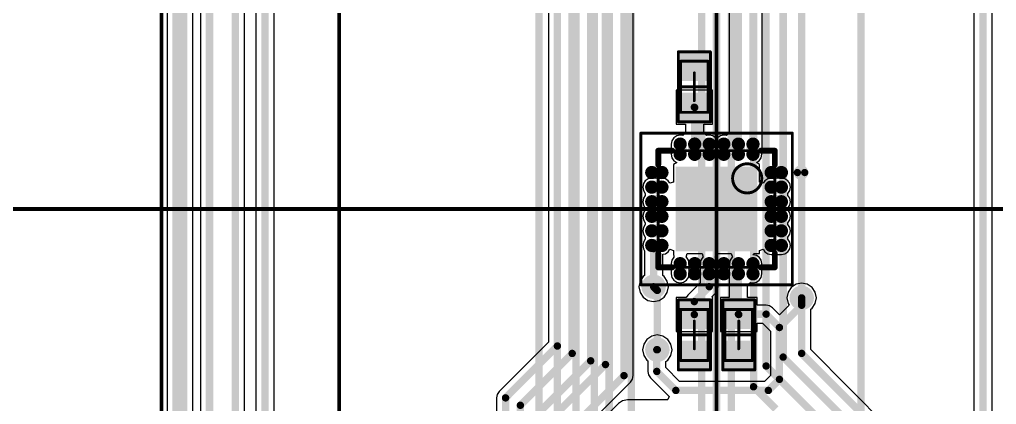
# Model space of a CAD drawing. Extents: x 6.31 to 9.67, y 3.49 to 7.65.
# Drawn here: x 7.048 to 8.368, y 5.308 to 5.828 of the extents above; entities that cross this region are included whole.
import ezdxf

# ---------------------------------------------------------------- set-up
doc = ezdxf.new("R2010")
doc.units = 0
for name, color, linetype in [('BOTTOMLAYER', 5, 'CONTINUOUS'), ('BOTTOMOVERLAY', 54, 'CONTINUOUS'), ('BOTTOMPASTE', 16, 'CONTINUOUS'), ('BOTTOMSOLDER', 6, 'CONTINUOUS'), ('MECHANICAL10', 56, 'CONTINUOUS'), ('MECHANICAL13', 56, 'CONTINUOUS'), ('MECHANICAL15', 56, 'CONTINUOUS'), ('MECHANICAL2', 216, 'CONTINUOUS'), ('MULTILAYER', 9, 'CONTINUOUS'), ('TOPLAYER', 1, 'CONTINUOUS'), ('TOPSOLDER', 216, 'CONTINUOUS')]:
    doc.layers.add(name, color=color, linetype=linetype)

msp = doc.modelspace()

# ---------------------------------------------------------------- linework, layer by layer
at = {"layer": 'BOTTOMLAYER'}
for p, q in [((7.2925, 6.3668), (7.2925, 5.0824)), ((7.3675, 6.2968), (7.3675, 4.9909)), ((8.3375, 6.2768), (8.3375, 5.0117)), ((8.362, 4.8222), (8.362, 6.2768)), ((7.352, 5.0524), (7.352, 6.2468)), ((7.2821, 5.0769), (7.2821, 6.1821)), ((7.2474, 6.1749), (7.2474, 5.0393)), ((7.392, 4.9721), (7.392, 6.1224)), ((7.877, 5.3471), (7.877, 6.0671)), ((8.0512, 5.6528), (8.0512, 6.0629)), ((8.007, 6.0375), (8.007, 5.6743)), ((7.7625, 6.012), (7.7625, 5.3922)), ((7.2401, 5.1971), (7.2397, 5.9467)), ((7.9844, 5.7323), (7.935, 5.7323)), ((7.935, 5.7323), (7.935, 5.6868)), ((7.9844, 5.6868), (7.9844, 5.7323)), ((7.935, 5.6868), (7.948, 5.6868)), ((7.948, 5.6868), (7.948, 5.6743)), ((7.9724, 5.6743), (7.9724, 5.6868)), ((7.9724, 5.6868), (7.9844, 5.6868)), ((7.9293, 5.6643), (7.9284, 5.6597)), ((7.9319, 5.6683), (7.9293, 5.6643)), ((7.9359, 5.6709), (7.9319, 5.6683)), ((7.9405, 5.6718), (7.9359, 5.6709)), ((7.9441, 5.6711), (7.9405, 5.6718)), ((7.948, 5.6743), (7.9441, 5.6711)), ((7.9763, 5.6711), (7.9724, 5.6743)), ((7.9799, 5.6718), (7.9763, 5.6711)), ((7.9845, 5.6709), (7.9799, 5.6718)), ((7.9885, 5.6683), (7.9845, 5.6709)), ((7.991, 5.6683), (7.9885, 5.6683)), ((7.9949, 5.6709), (7.991, 5.6683)), ((7.9996, 5.6718), (7.9949, 5.6709)), ((8.0032, 5.6711), (7.9996, 5.6718)), ((8.007, 5.6743), (8.0032, 5.6711)), ((7.9284, 5.6597), (7.9284, 5.6459)), ((8.0511, 5.6524), (8.0512, 5.6528)), ((8.0511, 5.6459), (8.0511, 5.6524)), ((7.9284, 5.6459), (7.9293, 5.6413)), ((7.9293, 5.6413), (7.9319, 5.6373)), ((7.9319, 5.6373), (7.9359, 5.6347)), ((8.0436, 5.6347), (8.0475, 5.6373)), ((8.0475, 5.6373), (8.0502, 5.6413)), ((8.0502, 5.6413), (8.0511, 5.6459)), ((7.9359, 5.6347), (7.9315, 5.6322)), ((7.9315, 5.6322), (7.9315, 5.6322)), ((7.9315, 5.6322), (7.9315, 5.6083)), ((7.9359, 5.6347), (7.9359, 5.6347)), ((8.0479, 5.6322), (8.0436, 5.6347)), ((8.0436, 5.6347), (8.0436, 5.6347)), ((8.0479, 5.6083), (8.0479, 5.6322)), ((8.0479, 5.6322), (8.0479, 5.6322)), ((7.8935, 5.6102), (7.8909, 5.6063)), ((7.8975, 5.6128), (7.8935, 5.6102)), ((7.9021, 5.6138), (7.8975, 5.6128)), ((7.9159, 5.6138), (7.9021, 5.6138)), ((7.9206, 5.6128), (7.9159, 5.6138)), ((7.9245, 5.6102), (7.9206, 5.6128)), ((7.9268, 5.6068), (7.9245, 5.6102)), ((8.055, 5.6102), (8.0527, 5.6068)), ((8.0589, 5.6128), (8.055, 5.6102)), ((8.0635, 5.6138), (8.0589, 5.6128)), ((8.0773, 5.6138), (8.0635, 5.6138)), ((8.082, 5.6128), (8.0773, 5.6138)), ((8.0859, 5.6102), (8.082, 5.6128)), ((8.0886, 5.6063), (8.0859, 5.6102)), ((7.8909, 5.6063), (7.89, 5.6016)), ((7.89, 5.6016), (7.8909, 5.597)), ((7.8909, 5.597), (7.8935, 5.593)), ((7.9315, 5.6083), (7.9268, 5.6068)), ((8.0527, 5.6068), (8.0479, 5.6083)), ((8.0859, 5.593), (8.0886, 5.597)), ((8.0895, 5.6016), (8.0886, 5.6063)), ((8.0886, 5.597), (8.0895, 5.6016)), ((7.8909, 5.5866), (7.89, 5.5819)), ((7.8935, 5.5905), (7.8909, 5.5866)), ((7.8935, 5.593), (7.8935, 5.5905)), ((8.0859, 5.5905), (8.0859, 5.593)), ((8.0886, 5.5866), (8.0859, 5.5905)), ((8.0895, 5.5819), (8.0886, 5.5866)), ((7.89, 5.5819), (7.8909, 5.5773)), ((7.8909, 5.5773), (7.8935, 5.5733)), ((7.8935, 5.5708), (7.8909, 5.5669)), ((7.8935, 5.5733), (7.8935, 5.5708)), ((8.0859, 5.5733), (8.0886, 5.5773)), ((8.0859, 5.5708), (8.0859, 5.5733)), ((8.0886, 5.5669), (8.0859, 5.5708)), ((8.0886, 5.5773), (8.0895, 5.5819)), ((7.8909, 5.5669), (7.89, 5.5622)), ((7.89, 5.5622), (7.8909, 5.5576)), ((7.8909, 5.5576), (7.8935, 5.5536)), ((8.0859, 5.5536), (8.0886, 5.5576)), ((8.0895, 5.5622), (8.0886, 5.5669)), ((8.0886, 5.5576), (8.0895, 5.5622)), ((7.8909, 5.5472), (7.89, 5.5426)), ((7.8935, 5.5512), (7.8909, 5.5472)), ((7.8935, 5.5536), (7.8935, 5.5512)), ((8.0859, 5.5512), (8.0859, 5.5536)), ((8.0886, 5.5472), (8.0859, 5.5512)), ((8.0895, 5.5426), (8.0886, 5.5472)), ((7.89, 5.5426), (7.8909, 5.5379)), ((7.8909, 5.5379), (7.8935, 5.534)), ((7.8935, 5.5315), (7.8909, 5.5275)), ((7.8935, 5.534), (7.8935, 5.5315)), ((8.0859, 5.534), (8.0886, 5.5379)), ((8.0859, 5.5315), (8.0859, 5.534)), ((8.0886, 5.5275), (8.0859, 5.5315)), ((8.0886, 5.5379), (8.0895, 5.5426)), ((7.8909, 5.5275), (7.89, 5.5229)), ((7.89, 5.5229), (7.8909, 5.5182)), ((7.8909, 5.5182), (7.8925, 5.5158)), ((7.9245, 5.5143), (7.9268, 5.5177)), ((7.9268, 5.5177), (7.9315, 5.5162)), ((8.0479, 5.5162), (8.0527, 5.5177)), ((8.0527, 5.5177), (8.055, 5.5143)), ((8.0859, 5.5143), (8.0886, 5.5182)), ((8.0895, 5.5229), (8.0886, 5.5275)), ((8.0886, 5.5182), (8.0895, 5.5229)), ((7.8925, 5.5158), (7.8925, 5.4824)), ((7.917, 5.5109), (7.9206, 5.5116)), ((7.917, 5.4824), (7.917, 5.5109)), ((7.9206, 5.5116), (7.9245, 5.5143)), ((7.9319, 5.5069), (7.9293, 5.5029)), ((7.9315, 5.5162), (7.9315, 5.5119)), ((7.9315, 5.5119), (7.9315, 5.5119)), ((7.9315, 5.5119), (7.9317, 5.5118)), ((7.9317, 5.5118), (7.9319, 5.5069)), ((7.9487, 5.5071), (7.9501, 5.5119)), ((7.9491, 5.5069), (7.9487, 5.5071)), ((7.9517, 5.5029), (7.9491, 5.5069)), ((7.9501, 5.5119), (7.9703, 5.5119)), ((7.9713, 5.5069), (7.9687, 5.5029)), ((7.9703, 5.5119), (7.9717, 5.5071)), ((7.9717, 5.5071), (7.9713, 5.5069)), ((7.988, 5.5071), (7.9895, 5.5119)), ((7.9885, 5.5069), (7.988, 5.5071)), ((7.9911, 5.5029), (7.9885, 5.5069)), ((7.9895, 5.5119), (8.0096, 5.5119)), ((8.0107, 5.5069), (8.008, 5.5029)), ((8.0096, 5.5119), (8.0111, 5.5071)), ((8.0111, 5.5071), (8.0107, 5.5069)), ((8.0389, 5.5104), (8.0405, 5.5119)), ((8.0436, 5.5095), (8.0389, 5.5104)), ((8.0405, 5.5119), (8.0479, 5.5119)), ((8.0475, 5.5069), (8.0436, 5.5095)), ((8.0502, 5.5029), (8.0475, 5.5069)), ((8.0479, 5.5119), (8.0479, 5.5162)), ((8.055, 5.5143), (8.0589, 5.5116)), ((8.0589, 5.5116), (8.0635, 5.5107)), ((8.0635, 5.5107), (8.0773, 5.5107)), ((8.0773, 5.5107), (8.082, 5.5116)), ((8.082, 5.5116), (8.0859, 5.5143)), ((7.9293, 5.5029), (7.9284, 5.4983)), ((7.9284, 5.4983), (7.9284, 5.4845)), ((7.9527, 5.4983), (7.9517, 5.5029)), ((7.9527, 5.4845), (7.9527, 5.4983)), ((7.9687, 5.5029), (7.9677, 5.4983)), ((7.9677, 5.4983), (7.9677, 5.4918)), ((7.9677, 5.4918), (7.9677, 5.4914)), ((7.9677, 5.4914), (7.9677, 5.4723)), ((7.992, 5.4983), (7.9911, 5.5029)), ((7.992, 5.4918), (7.992, 5.4983)), ((7.9921, 5.4914), (7.992, 5.4918)), ((7.9921, 5.4672), (7.9921, 5.4914)), ((8.0071, 5.4918), (8.007, 5.4914)), ((8.007, 5.4914), (8.007, 5.4524)), ((8.008, 5.5029), (8.0071, 5.4983)), ((8.0071, 5.4983), (8.0071, 5.4918)), ((8.0511, 5.4983), (8.0502, 5.5029)), ((8.0511, 5.4845), (8.0511, 5.4983)), ((7.8907, 5.4811), (7.8864, 5.4747)), ((7.8925, 5.4824), (7.8907, 5.4811)), ((7.9188, 5.4811), (7.917, 5.4824)), ((7.9231, 5.4747), (7.9188, 5.4811)), ((7.9284, 5.4845), (7.9293, 5.4798)), ((7.9293, 5.4798), (7.9319, 5.4759)), ((7.9491, 5.4759), (7.9517, 5.4798)), ((7.9517, 5.4798), (7.9527, 5.4845)), ((8.0475, 5.4759), (8.0502, 5.4798)), ((8.0502, 5.4798), (8.0511, 5.4845)), ((7.8864, 5.4747), (7.8848, 5.4671)), ((7.8848, 5.4671), (7.8864, 5.4595)), ((7.9246, 5.4671), (7.9231, 5.4747)), ((7.9231, 5.4595), (7.9246, 5.4671)), ((7.9319, 5.4759), (7.9359, 5.4733)), ((7.9359, 5.4733), (7.9405, 5.4723)), ((7.9405, 5.4723), (7.9452, 5.4733)), ((7.9452, 5.4733), (7.9491, 5.4759)), ((7.9677, 5.4723), (7.9511, 5.4557)), ((7.9912, 5.4626), (7.9921, 5.4672)), ((8.0315, 5.4699), (8.0354, 5.473)), ((8.0315, 5.4524), (8.0315, 5.4699)), ((8.0354, 5.473), (8.0389, 5.4723)), ((8.0389, 5.4723), (8.0436, 5.4733)), ((8.0436, 5.4733), (8.0475, 5.4759)), ((8.0907, 5.4661), (8.0864, 5.4597)), ((8.0971, 5.4705), (8.0907, 5.4661)), ((8.1047, 5.472), (8.0971, 5.4705)), ((8.1123, 5.4705), (8.1047, 5.472)), ((8.1188, 5.4661), (8.1123, 5.4705)), ((8.1231, 5.4597), (8.1188, 5.4661)), ((7.8864, 5.4595), (7.8907, 5.453)), ((7.8907, 5.453), (7.8971, 5.4487)), ((7.9123, 5.4487), (7.9188, 5.453)), ((7.9188, 5.453), (7.9231, 5.4595)), ((7.9488, 5.4524), (7.935, 5.4524)), ((7.935, 5.4524), (7.935, 5.4069)), ((7.9511, 5.4557), (7.9488, 5.4524)), ((7.9838, 5.4539), (7.9885, 5.4586)), ((7.9844, 5.4524), (7.9838, 5.4539)), ((7.9844, 5.4069), (7.9844, 5.4524)), ((7.9844, 5.4524), (7.9844, 5.4524)), ((7.9844, 5.4524), (7.9844, 5.4524)), ((7.9885, 5.4586), (7.9912, 5.4626)), ((8.007, 5.4524), (7.995, 5.4524)), ((7.995, 5.4524), (7.995, 5.4069)), ((8.0444, 5.4524), (8.0315, 5.4524)), ((8.0444, 5.4423), (8.0444, 5.4524)), ((8.0864, 5.4597), (8.0848, 5.4521)), ((8.0848, 5.4521), (8.0864, 5.4445)), ((8.1246, 5.4521), (8.1231, 5.4597)), ((8.1231, 5.4445), (8.1246, 5.4521)), ((7.8971, 5.4487), (7.9047, 5.4472)), ((7.9047, 5.4472), (7.9123, 5.4487)), ((8.0567, 5.4423), (8.0444, 5.4423)), ((8.0614, 5.4414), (8.0567, 5.4423)), ((8.0653, 5.4388), (8.0614, 5.4414)), ((8.0747, 5.4294), (8.0653, 5.4388)), ((8.0877, 5.4424), (8.0747, 5.4294)), ((8.0864, 5.4445), (8.0877, 5.4424)), ((8.117, 5.4368), (8.1188, 5.438)), ((8.1188, 5.438), (8.1231, 5.4445)), ((8.117, 5.3822), (8.117, 5.4368)), ((8.0444, 5.4069), (8.0444, 5.4179)), ((8.0444, 5.4179), (8.0516, 5.4179)), ((8.0516, 5.4179), (8.0625, 5.407)), ((7.9021, 5.4005), (7.8957, 5.3961)), ((7.9097, 5.402), (7.9021, 5.4005)), ((7.9173, 5.4005), (7.9097, 5.402)), ((7.9238, 5.3961), (7.9173, 5.4005)), ((7.935, 5.4069), (7.9844, 5.4069)), ((7.995, 5.4069), (8.0444, 5.4069)), ((8.0625, 5.407), (8.0625, 5.3472)), ((7.7625, 5.3922), (7.6961, 5.3257)), ((7.8914, 5.3897), (7.8898, 5.3821)), ((7.8957, 5.3961), (7.8914, 5.3897)), ((7.9281, 5.3897), (7.9238, 5.3961)), ((7.9296, 5.3821), (7.9281, 5.3897)), ((7.8898, 5.3821), (7.8914, 5.3745)), ((7.8914, 5.3745), (7.8957, 5.368)), ((7.9238, 5.368), (7.9281, 5.3745)), ((7.9281, 5.3745), (7.9296, 5.3821)), ((8.2334, 5.2657), (8.117, 5.3822)), ((7.8957, 5.368), (7.8968, 5.3673)), ((7.8968, 5.3673), (7.8968, 5.3528)), ((7.9213, 5.3663), (7.9238, 5.368)), ((7.9213, 5.3579), (7.9213, 5.3663)), ((7.876, 5.3424), (7.877, 5.3471)), ((7.8968, 5.3528), (7.8968, 5.3528)), ((7.8968, 5.3528), (7.8968, 5.3528)), ((7.8968, 5.3528), (7.8977, 5.3481)), ((7.8977, 5.3481), (7.9004, 5.3441)), ((7.9398, 5.3393), (7.9213, 5.3579)), ((8.0625, 5.3472), (8.0547, 5.3393)), ((7.807, 5.272), (7.8734, 5.3384)), ((7.8734, 5.3384), (7.876, 5.3424)), ((7.876, 5.3424), (7.876, 5.3424)), ((7.876, 5.3424), (7.876, 5.3424)), ((7.9004, 5.3441), (7.9255, 5.319)), ((8.0547, 5.3393), (7.9398, 5.3393)), ((7.6934, 5.3218), (7.6925, 5.3171)), ((7.6961, 5.3257), (7.6934, 5.3218)), ((7.9255, 5.319), (7.9238, 5.3151)), ((7.6925, 5.3171), (7.6925, 5.2422)), ((7.8571, 5.3093), (7.8225, 5.2747)), ((7.8628, 5.3131), (7.8571, 5.3093)), ((7.8694, 5.3144), (7.8628, 5.3131)), ((7.9234, 5.3144), (7.8694, 5.3144)), ((7.9238, 5.3151), (7.9234, 5.3144))]:
    msp.add_line(p, q, dxfattribs=at)
for points, const_width in [([(7.3047, 5.0671), (7.3047, 6.3821)], 0.01), ([(7.3797, 4.9721), (7.3797, 6.3121)], 0.01), ([(8.3497, 4.8171), (8.3497, 6.2921)], 0.01), ([(7.3397, 5.0371), (7.3397, 6.2621)], 0.01), ([(7.2647, 5.0321), (7.2647, 6.1821)], 0.02), ([(7.8647, 5.3471), (7.8647, 6.0671)], 0.01), ([(7.8397, 5.3621), (7.8397, 6.0621)], 0.01), ([(8.0389, 5.6528), (8.0389, 6.0629)], 0.01), ([(7.8197, 5.3671), (7.8197, 6.0421)], 0.01), ([(8.0193, 5.6528), (8.0193, 6.0426)], 0.01), ([(7.7947, 5.3771), (7.7947, 6.0321)], 0.01), ([(7.7747, 5.3871), (7.7747, 6.0171)], 0.01), ([(7.9597, 5.7095), (7.9602, 5.7091)], 0.01), ([(7.9602, 5.6528), (7.9602, 5.7091)], 0.01), ([(7.9405, 5.6459), (7.9405, 5.6597)], 0.00984), ([(7.9602, 5.6459), (7.9602, 5.6597)], 0.00984), ([(7.9799, 5.6459), (7.9799, 5.6597)], 0.00984), ([(7.9996, 5.6459), (7.9996, 5.6597)], 0.00984), ([(8.0193, 5.6459), (8.0193, 5.6597)], 0.00984), ([(8.0389, 5.6459), (8.0389, 5.6597)], 0.00984), ([(7.9021, 5.6213), (7.9159, 5.6213)], 0.00984), ([(8.0635, 5.6213), (8.0773, 5.6213)], 0.00984), ([(7.9021, 5.6016), (7.9159, 5.6016)], 0.00984), ([(8.0635, 5.6016), (8.0773, 5.6016)], 0.00984), ([(7.9021, 5.5819), (7.9159, 5.5819)], 0.00984), ([(8.0635, 5.5819), (8.0773, 5.5819)], 0.00984), ([(7.9021, 5.5622), (7.9159, 5.5622)], 0.00984), ([(8.0635, 5.5622), (8.0773, 5.5622)], 0.00984), ([(7.9021, 5.5426), (7.9159, 5.5426)], 0.00984), ([(8.0635, 5.5426), (8.0773, 5.5426)], 0.00984), ([(7.9021, 5.5229), (7.9159, 5.5229)], 0.00984), ([(7.9047, 5.5186), (7.909, 5.5229)], 0.01), ([(7.9047, 5.4671), (7.9047, 5.5186)], 0.01), ([(8.0635, 5.5229), (8.0773, 5.5229)], 0.00984), ([(7.9405, 5.4845), (7.9405, 5.4983)], 0.00984), ([(7.9602, 5.4845), (7.9602, 5.4983)], 0.00984), ([(7.9799, 5.4672), (7.9799, 5.4914)], 0.01), ([(7.9799, 5.4845), (7.9799, 5.4983)], 0.00984), ([(7.9996, 5.4845), (7.9996, 5.4983)], 0.00984), ([(8.0193, 5.4845), (8.0193, 5.4983)], 0.00984), ([(8.0193, 5.4301), (8.0193, 5.4914)], 0.01), ([(8.0389, 5.4845), (8.0389, 5.4983)], 0.00984), ([(7.9597, 5.4471), (7.9799, 5.4672)], 0.01), ([(7.9597, 5.4296), (7.9597, 5.4471)], 0.01), ([(8.1047, 5.4421), (8.1047, 5.4521)], 0.01), ([(8.0747, 5.4121), (8.1047, 5.4421)], 0.01), ([(8.1047, 5.3771), (8.1047, 5.4421)], 0.01), ([(8.0193, 5.4301), (8.0567, 5.4301)], 0.01), ([(8.0193, 5.4301), (8.0197, 5.4296)], 0.01), ([(8.0567, 5.4301), (8.0747, 5.4121)], 0.01), ([(8.0747, 5.3421), (8.0747, 5.4121)], 0.01), ([(7.7047, 5.3171), (7.7747, 5.3871)], 0.01), ([(7.909, 5.3528), (7.909, 5.3821)], 0.01), ([(7.7247, 5.3071), (7.7947, 5.3771)], 0.01), ([(7.7447, 5.2921), (7.8197, 5.3671)], 0.01), ([(8.1047, 5.3771), (8.2247, 5.2571)], 0.01), ([(7.7697, 5.2921), (7.8397, 5.3621)], 0.01), ([(7.7947, 5.2771), (7.8647, 5.3471)], 0.01), ([(7.909, 5.3528), (7.9347, 5.3271)], 0.01), ([(8.0597, 5.3271), (8.0747, 5.3421)], 0.01), ([(7.9347, 5.3271), (8.0597, 5.3271)], 0.01), ([(7.7047, 5.2371), (7.7047, 5.3171)], 0.01), ([(7.7247, 5.2171), (7.7247, 5.3071)], 0.01)]:
    msp.add_lwpolyline(points, dxfattribs=dict(at, const_width=const_width))
for points, const_width in [([(7.9572, 5.7095, 1), (7.9622, 5.7095, 1)], 0.005), ([(7.9577, 5.7091, 1), (7.9627, 5.7091, 1)], 0.005), ([(7.9577, 5.7091, 1), (7.9627, 5.7091, 1)], 0.005), ([(7.9381, 5.6597, 1), (7.943, 5.6597, 1)], 0.00492), ([(7.9577, 5.6597, 1), (7.9627, 5.6597, 1)], 0.00492), ([(7.9774, 5.6597, 1), (7.9823, 5.6597, 1)], 0.00492), ([(7.9971, 5.6597, 1), (8.002, 5.6597, 1)], 0.00492), ([(8.0168, 5.6597, 1), (8.0217, 5.6597, 1)], 0.00492), ([(8.0365, 5.6597, 1), (8.0414, 5.6597, 1)], 0.00492), ([(7.9381, 5.6459, 1), (7.943, 5.6459, 1)], 0.00492), ([(7.9577, 5.6528, 1), (7.9627, 5.6528, 1)], 0.005), ([(7.9577, 5.6459, 1), (7.9627, 5.6459, 1)], 0.00492), ([(7.9774, 5.6459, 1), (7.9823, 5.6459, 1)], 0.00492), ([(7.9971, 5.6459, 1), (8.002, 5.6459, 1)], 0.00492), ([(8.0168, 5.6528, 1), (8.0218, 5.6528, 1)], 0.005), ([(8.0168, 5.6459, 1), (8.0217, 5.6459, 1)], 0.00492), ([(8.0364, 5.6528, 1), (8.0414, 5.6528, 1)], 0.005), ([(8.0365, 5.6459, 1), (8.0414, 5.6459, 1)], 0.00492), ([(7.8997, 5.6213, 1), (7.9046, 5.6213, 1)], 0.00492), ([(7.9134, 5.6213, 1), (7.9184, 5.6213, 1)], 0.00492), ([(8.0611, 5.6213, 1), (8.066, 5.6213, 1)], 0.00492), ([(8.0749, 5.6213, 1), (8.0798, 5.6213, 1)], 0.00492), ([(7.8997, 5.6016, 1), (7.9046, 5.6016, 1)], 0.00492), ([(7.9134, 5.6016, 1), (7.9184, 5.6016, 1)], 0.00492), ([(8.0611, 5.6016, 1), (8.066, 5.6016, 1)], 0.00492), ([(8.0749, 5.6016, 1), (8.0798, 5.6016, 1)], 0.00492), ([(7.8997, 5.5819, 1), (7.9046, 5.5819, 1)], 0.00492), ([(7.9134, 5.5819, 1), (7.9184, 5.5819, 1)], 0.00492), ([(8.0611, 5.5819, 1), (8.066, 5.5819, 1)], 0.00492), ([(8.0749, 5.5819, 1), (8.0798, 5.5819, 1)], 0.00492), ([(7.8997, 5.5622, 1), (7.9046, 5.5622, 1)], 0.00492), ([(7.9134, 5.5622, 1), (7.9184, 5.5622, 1)], 0.00492), ([(8.0611, 5.5622, 1), (8.066, 5.5622, 1)], 0.00492), ([(8.0749, 5.5622, 1), (8.0798, 5.5622, 1)], 0.00492), ([(7.8997, 5.5426, 1), (7.9046, 5.5426, 1)], 0.00492), ([(7.9134, 5.5426, 1), (7.9184, 5.5426, 1)], 0.00492), ([(8.0611, 5.5426, 1), (8.066, 5.5426, 1)], 0.00492), ([(8.0749, 5.5426, 1), (8.0798, 5.5426, 1)], 0.00492), ([(7.8997, 5.5229, 1), (7.9046, 5.5229, 1)], 0.00492), ([(7.9022, 5.5186, 1), (7.9072, 5.5186, 1)], 0.005), ([(7.9022, 5.5186, 1), (7.9072, 5.5186, 1)], 0.005), ([(7.9065, 5.5229, 1), (7.9115, 5.5229, 1)], 0.005), ([(7.9134, 5.5229, 1), (7.9184, 5.5229, 1)], 0.00492), ([(8.0611, 5.5229, 1), (8.066, 5.5229, 1)], 0.00492), ([(8.0749, 5.5229, 1), (8.0798, 5.5229, 1)], 0.00492), ([(7.9381, 5.4983, 1), (7.943, 5.4983, 1)], 0.00492), ([(7.9577, 5.4983, 1), (7.9627, 5.4983, 1)], 0.00492), ([(7.9774, 5.4914, 1), (7.9824, 5.4914, 1)], 0.005), ([(7.9774, 5.4983, 1), (7.9823, 5.4983, 1)], 0.00492), ([(7.9971, 5.4983, 1), (8.002, 5.4983, 1)], 0.00492), ([(8.0168, 5.4983, 1), (8.0217, 5.4983, 1)], 0.00492), ([(8.0168, 5.4914, 1), (8.0218, 5.4914, 1)], 0.005), ([(8.0365, 5.4983, 1), (8.0414, 5.4983, 1)], 0.00492), ([(7.8985, 5.4671, 1), (7.911, 5.4671, 1)], 0.0125), ([(7.9381, 5.4845, 1), (7.943, 5.4845, 1)], 0.00492), ([(7.9577, 5.4845, 1), (7.9627, 5.4845, 1)], 0.00492), ([(7.9774, 5.4845, 1), (7.9823, 5.4845, 1)], 0.00492), ([(7.9971, 5.4845, 1), (8.002, 5.4845, 1)], 0.00492), ([(8.0168, 5.4845, 1), (8.0217, 5.4845, 1)], 0.00492), ([(8.0365, 5.4845, 1), (8.0414, 5.4845, 1)], 0.00492), ([(7.9022, 5.4671, 1), (7.9072, 5.4671, 1)], 0.005), ([(7.9774, 5.4672, 1), (7.9824, 5.4672, 1)], 0.005), ([(7.9774, 5.4672, 1), (7.9824, 5.4672, 1)], 0.005), ([(8.0985, 5.4521, 1), (8.111, 5.4521, 1)], 0.0125), ([(7.9572, 5.4471, 1), (7.9622, 5.4471, 1)], 0.005), ([(7.9572, 5.4471, 1), (7.9622, 5.4471, 1)], 0.005), ([(8.1022, 5.4521, 1), (8.1072, 5.4521, 1)], 0.005), ([(8.1022, 5.4421, 1), (8.1072, 5.4421, 1)], 0.005), ([(8.1022, 5.4421, 1), (8.1072, 5.4421, 1)], 0.005), ([(8.1022, 5.4421, 1), (8.1072, 5.4421, 1)], 0.005), ([(7.9572, 5.4296, 1), (7.9622, 5.4296, 1)], 0.005), ([(8.0168, 5.4301, 1), (8.0218, 5.4301, 1)], 0.005), ([(8.0168, 5.4301, 1), (8.0218, 5.4301, 1)], 0.005), ([(8.0168, 5.4301, 1), (8.0218, 5.4301, 1)], 0.005), ([(8.0172, 5.4296, 1), (8.0222, 5.4296, 1)], 0.005), ([(8.0542, 5.4301, 1), (8.0592, 5.4301, 1)], 0.005), ([(8.0542, 5.4301, 1), (8.0592, 5.4301, 1)], 0.005), ([(8.0722, 5.4121, 1), (8.0772, 5.4121, 1)], 0.005), ([(8.0722, 5.4121, 1), (8.0772, 5.4121, 1)], 0.005), ([(8.0722, 5.4121, 1), (8.0772, 5.4121, 1)], 0.005), ([(7.7722, 5.3871, 1), (7.7772, 5.3871, 1)], 0.005), ([(7.7722, 5.3871, 1), (7.7772, 5.3871, 1)], 0.005), ([(7.9035, 5.3821, 1), (7.916, 5.3821, 1)], 0.0125), ([(7.9065, 5.3821, 1), (7.9115, 5.3821, 1)], 0.005), ([(7.7922, 5.3771, 1), (7.7972, 5.3771, 1)], 0.005), ([(7.7922, 5.3771, 1), (7.7972, 5.3771, 1)], 0.005), ([(7.8172, 5.3671, 1), (7.8222, 5.3671, 1)], 0.005), ([(7.8172, 5.3671, 1), (7.8222, 5.3671, 1)], 0.005), ([(8.1022, 5.3771, 1), (8.1072, 5.3771, 1)], 0.005), ([(8.1022, 5.3771, 1), (8.1072, 5.3771, 1)], 0.005), ([(7.8372, 5.3621, 1), (7.8422, 5.3621, 1)], 0.005), ([(7.8372, 5.3621, 1), (7.8422, 5.3621, 1)], 0.005), ([(7.8622, 5.3471, 1), (7.8672, 5.3471, 1)], 0.005), ([(7.8622, 5.3471, 1), (7.8672, 5.3471, 1)], 0.005), ([(7.9065, 5.3528, 1), (7.9115, 5.3528, 1)], 0.005), ([(7.9065, 5.3528, 1), (7.9115, 5.3528, 1)], 0.005), ([(8.0722, 5.3421, 1), (8.0772, 5.3421, 1)], 0.005), ([(8.0722, 5.3421, 1), (8.0772, 5.3421, 1)], 0.005), ([(7.9322, 5.3271, 1), (7.9372, 5.3271, 1)], 0.005), ([(7.9322, 5.3271, 1), (7.9372, 5.3271, 1)], 0.005), ([(8.0572, 5.3271, 1), (8.0622, 5.3271, 1)], 0.005), ([(8.0572, 5.3271, 1), (8.0622, 5.3271, 1)], 0.005), ([(7.7022, 5.3171, 1), (7.7072, 5.3171, 1)], 0.005), ([(7.7022, 5.3171, 1), (7.7072, 5.3171, 1)], 0.005), ([(7.7222, 5.3071, 1), (7.7272, 5.3071, 1)], 0.005), ([(7.7222, 5.3071, 1), (7.7272, 5.3071, 1)], 0.005)]:
    msp.add_lwpolyline(points, format="xyb", close=True, dxfattribs=dict(at, const_width=const_width))
for points in [[(7.9774, 5.7804), (7.942, 5.7804), (7.9774, 5.7489), (7.942, 5.7489)], [(7.9774, 5.7253), (7.942, 5.7253), (7.9774, 5.6938), (7.942, 5.6938)], [(8.0409, 5.6252), (7.9385, 5.6252), (8.0409, 5.5189), (7.9385, 5.5189)], [(7.942, 5.4139), (7.9774, 5.4139), (7.942, 5.4454), (7.9774, 5.4454)], [(8.002, 5.4139), (8.0374, 5.4139), (8.002, 5.4454), (8.0374, 5.4454)], [(7.942, 5.3588), (7.9774, 5.3588), (7.942, 5.3903), (7.9774, 5.3903)], [(8.002, 5.3588), (8.0374, 5.3588), (8.002, 5.3903), (8.0374, 5.3903)]]:
    msp.add_solid(points, dxfattribs=at)
at = {"layer": 'BOTTOMOVERLAY', "const_width": 0.00787}
for points in [[(7.911, 5.6508), (7.9297, 5.6508)], [(7.911, 5.6321), (7.911, 5.6508)], [(8.0498, 5.6508), (8.0685, 5.6508)], [(8.0685, 5.6321), (8.0685, 5.6508)], [(7.911, 5.4933), (7.911, 5.512)], [(8.0685, 5.4933), (8.0685, 5.512)], [(7.911, 5.4933), (7.9297, 5.4933)], [(8.0498, 5.4933), (8.0685, 5.4933)]]:
    msp.add_lwpolyline(points, dxfattribs=at)
at = {"layer": 'BOTTOMOVERLAY'}
for points, const_width in [([(7.909, 5.6508, 1), (7.913, 5.6508, 1)], 0.00394), ([(7.909, 5.6508, 1), (7.913, 5.6508, 1)], 0.00394), ([(7.9277, 5.6508, 1), (7.9317, 5.6508, 1)], 0.00394), ([(8.0478, 5.6508, 1), (8.0517, 5.6508, 1)], 0.00394), ([(8.0665, 5.6508, 1), (8.0704, 5.6508, 1)], 0.00394), ([(8.0665, 5.6508, 1), (8.0704, 5.6508, 1)], 0.00394), ([(7.909, 5.6321, 1), (7.913, 5.6321, 1)], 0.00394), ([(8.0665, 5.6321, 1), (8.0704, 5.6321, 1)], 0.00394), ([(8.1088, 5.6213, 1), (8.099, 5.6213, 1)], 0.00984), ([(8.0965, 5.6213, 1), (8.1014, 5.6213, 1)], 0.00492), ([(8.1064, 5.6213, 1), (8.1113, 5.6213, 1)], 0.00492), ([(7.909, 5.512, 1), (7.913, 5.512, 1)], 0.00394), ([(8.0665, 5.512, 1), (8.0704, 5.512, 1)], 0.00394), ([(7.909, 5.4933, 1), (7.913, 5.4933, 1)], 0.00394), ([(7.909, 5.4933, 1), (7.913, 5.4933, 1)], 0.00394), ([(7.9277, 5.4933, 1), (7.9317, 5.4933, 1)], 0.00394), ([(8.0478, 5.4933, 1), (8.0517, 5.4933, 1)], 0.00394), ([(8.0665, 5.4933, 1), (8.0704, 5.4933, 1)], 0.00394), ([(8.0665, 5.4933, 1), (8.0704, 5.4933, 1)], 0.00394)]:
    msp.add_lwpolyline(points, format="xyb", close=True, dxfattribs=dict(at, const_width=const_width))
at = {"layer": 'BOTTOMPASTE', "const_width": 0.00984}
for points in [[(7.9405, 5.6459), (7.9405, 5.6597)], [(7.9602, 5.6459), (7.9602, 5.6597)], [(7.9799, 5.6459), (7.9799, 5.6597)], [(7.9996, 5.6459), (7.9996, 5.6597)], [(8.0193, 5.6459), (8.0193, 5.6597)], [(8.0389, 5.6459), (8.0389, 5.6597)], [(7.9021, 5.6213), (7.9159, 5.6213)], [(8.0635, 5.6213), (8.0773, 5.6213)], [(7.9021, 5.6016), (7.9159, 5.6016)], [(8.0635, 5.6016), (8.0773, 5.6016)], [(7.9021, 5.5819), (7.9159, 5.5819)], [(8.0635, 5.5819), (8.0773, 5.5819)], [(7.9021, 5.5622), (7.9159, 5.5622)], [(8.0635, 5.5622), (8.0773, 5.5622)], [(7.9021, 5.5426), (7.9159, 5.5426)], [(8.0635, 5.5426), (8.0773, 5.5426)], [(7.9021, 5.5229), (7.9159, 5.5229)], [(8.0635, 5.5229), (8.0773, 5.5229)], [(7.9405, 5.4845), (7.9405, 5.4983)], [(7.9602, 5.4845), (7.9602, 5.4983)], [(7.9799, 5.4845), (7.9799, 5.4983)], [(7.9996, 5.4845), (7.9996, 5.4983)], [(8.0193, 5.4845), (8.0193, 5.4983)], [(8.0389, 5.4845), (8.0389, 5.4983)]]:
    msp.add_lwpolyline(points, dxfattribs=at)
at = {"layer": 'BOTTOMPASTE', "const_width": 0.00492}
for points in [[(7.9381, 5.6597, 1), (7.943, 5.6597, 1)], [(7.9577, 5.6597, 1), (7.9627, 5.6597, 1)], [(7.9774, 5.6597, 1), (7.9823, 5.6597, 1)], [(7.9971, 5.6597, 1), (8.002, 5.6597, 1)], [(8.0168, 5.6597, 1), (8.0217, 5.6597, 1)], [(8.0365, 5.6597, 1), (8.0414, 5.6597, 1)], [(7.9381, 5.6459, 1), (7.943, 5.6459, 1)], [(7.9577, 5.6459, 1), (7.9627, 5.6459, 1)], [(7.9774, 5.6459, 1), (7.9823, 5.6459, 1)], [(7.9971, 5.6459, 1), (8.002, 5.6459, 1)], [(8.0168, 5.6459, 1), (8.0217, 5.6459, 1)], [(8.0365, 5.6459, 1), (8.0414, 5.6459, 1)], [(7.8997, 5.6213, 1), (7.9046, 5.6213, 1)], [(7.9134, 5.6213, 1), (7.9184, 5.6213, 1)], [(8.0611, 5.6213, 1), (8.066, 5.6213, 1)], [(8.0749, 5.6213, 1), (8.0798, 5.6213, 1)], [(7.8997, 5.6016, 1), (7.9046, 5.6016, 1)], [(7.9134, 5.6016, 1), (7.9184, 5.6016, 1)], [(8.0611, 5.6016, 1), (8.066, 5.6016, 1)], [(8.0749, 5.6016, 1), (8.0798, 5.6016, 1)], [(7.8997, 5.5819, 1), (7.9046, 5.5819, 1)], [(7.9134, 5.5819, 1), (7.9184, 5.5819, 1)], [(8.0611, 5.5819, 1), (8.066, 5.5819, 1)], [(8.0749, 5.5819, 1), (8.0798, 5.5819, 1)], [(7.8997, 5.5622, 1), (7.9046, 5.5622, 1)], [(7.9134, 5.5622, 1), (7.9184, 5.5622, 1)], [(8.0611, 5.5622, 1), (8.066, 5.5622, 1)], [(8.0749, 5.5622, 1), (8.0798, 5.5622, 1)], [(7.8997, 5.5426, 1), (7.9046, 5.5426, 1)], [(7.9134, 5.5426, 1), (7.9184, 5.5426, 1)], [(8.0611, 5.5426, 1), (8.066, 5.5426, 1)], [(8.0749, 5.5426, 1), (8.0798, 5.5426, 1)], [(7.8997, 5.5229, 1), (7.9046, 5.5229, 1)], [(7.9134, 5.5229, 1), (7.9184, 5.5229, 1)], [(8.0611, 5.5229, 1), (8.066, 5.5229, 1)], [(8.0749, 5.5229, 1), (8.0798, 5.5229, 1)], [(7.9381, 5.4983, 1), (7.943, 5.4983, 1)], [(7.9577, 5.4983, 1), (7.9627, 5.4983, 1)], [(7.9774, 5.4983, 1), (7.9823, 5.4983, 1)], [(7.9971, 5.4983, 1), (8.002, 5.4983, 1)], [(8.0168, 5.4983, 1), (8.0217, 5.4983, 1)], [(8.0365, 5.4983, 1), (8.0414, 5.4983, 1)], [(7.9381, 5.4845, 1), (7.943, 5.4845, 1)], [(7.9577, 5.4845, 1), (7.9627, 5.4845, 1)], [(7.9774, 5.4845, 1), (7.9823, 5.4845, 1)], [(7.9971, 5.4845, 1), (8.002, 5.4845, 1)], [(8.0168, 5.4845, 1), (8.0217, 5.4845, 1)], [(8.0365, 5.4845, 1), (8.0414, 5.4845, 1)]]:
    msp.add_lwpolyline(points, format="xyb", close=True, dxfattribs=at)
at = {"layer": 'BOTTOMPASTE'}
for points in [[(7.9774, 5.7804), (7.942, 5.7804), (7.9774, 5.7489), (7.942, 5.7489)], [(7.9774, 5.7253), (7.942, 5.7253), (7.9774, 5.6938), (7.942, 5.6938)], [(8.0409, 5.6252), (7.9385, 5.6252), (8.0409, 5.5189), (7.9385, 5.5189)], [(7.942, 5.4139), (7.9774, 5.4139), (7.942, 5.4454), (7.9774, 5.4454)], [(8.002, 5.4139), (8.0374, 5.4139), (8.002, 5.4454), (8.0374, 5.4454)], [(7.942, 5.3588), (7.9774, 5.3588), (7.942, 5.3903), (7.9774, 5.3903)], [(8.002, 5.3588), (8.0374, 5.3588), (8.002, 5.3903), (8.0374, 5.3903)]]:
    msp.add_solid(points, dxfattribs=at)
at = {"layer": 'BOTTOMSOLDER', "const_width": 0.0178}
for points in [[(7.9405, 5.6459), (7.9405, 5.6597)], [(7.9602, 5.6459), (7.9602, 5.6597)], [(7.9799, 5.6459), (7.9799, 5.6597)], [(7.9996, 5.6459), (7.9996, 5.6597)], [(8.0193, 5.6459), (8.0193, 5.6597)], [(8.0389, 5.6459), (8.0389, 5.6597)], [(7.9021, 5.6213), (7.9159, 5.6213)], [(8.0635, 5.6213), (8.0773, 5.6213)], [(7.9021, 5.6016), (7.9159, 5.6016)], [(8.0635, 5.6016), (8.0773, 5.6016)], [(7.9021, 5.5819), (7.9159, 5.5819)], [(8.0635, 5.5819), (8.0773, 5.5819)], [(7.9021, 5.5622), (7.9159, 5.5622)], [(8.0635, 5.5622), (8.0773, 5.5622)], [(7.9021, 5.5426), (7.9159, 5.5426)], [(8.0635, 5.5426), (8.0773, 5.5426)], [(7.9021, 5.5229), (7.9159, 5.5229)], [(8.0635, 5.5229), (8.0773, 5.5229)], [(7.9405, 5.4845), (7.9405, 5.4983)], [(7.9602, 5.4845), (7.9602, 5.4983)], [(7.9799, 5.4845), (7.9799, 5.4983)], [(7.9996, 5.4845), (7.9996, 5.4983)], [(8.0193, 5.4845), (8.0193, 5.4983)], [(8.0389, 5.4845), (8.0389, 5.4983)]]:
    msp.add_lwpolyline(points, dxfattribs=at)
at = {"layer": 'BOTTOMSOLDER'}
for points, const_width in [([(7.9361, 5.6597, 1), (7.945, 5.6597, 1)], 0.00892), ([(7.9557, 5.6597, 1), (7.9647, 5.6597, 1)], 0.00892), ([(7.9754, 5.6597, 1), (7.9843, 5.6597, 1)], 0.00892), ([(7.9951, 5.6597, 1), (8.004, 5.6597, 1)], 0.00892), ([(8.0148, 5.6597, 1), (8.0237, 5.6597, 1)], 0.00892), ([(8.0345, 5.6597, 1), (8.0434, 5.6597, 1)], 0.00892), ([(7.9361, 5.6459, 1), (7.945, 5.6459, 1)], 0.00892), ([(7.9557, 5.6459, 1), (7.9647, 5.6459, 1)], 0.00892), ([(7.9754, 5.6459, 1), (7.9843, 5.6459, 1)], 0.00892), ([(7.9951, 5.6459, 1), (8.004, 5.6459, 1)], 0.00892), ([(8.0148, 5.6459, 1), (8.0237, 5.6459, 1)], 0.00892), ([(8.0345, 5.6459, 1), (8.0434, 5.6459, 1)], 0.00892), ([(7.8977, 5.6213, 1), (7.9066, 5.6213, 1)], 0.00892), ([(7.9114, 5.6213, 1), (7.9204, 5.6213, 1)], 0.00892), ([(8.0591, 5.6213, 1), (8.068, 5.6213, 1)], 0.00892), ([(8.0729, 5.6213, 1), (8.0818, 5.6213, 1)], 0.00892), ([(7.8977, 5.6016, 1), (7.9066, 5.6016, 1)], 0.00892), ([(7.9114, 5.6016, 1), (7.9204, 5.6016, 1)], 0.00892), ([(8.0591, 5.6016, 1), (8.068, 5.6016, 1)], 0.00892), ([(8.0729, 5.6016, 1), (8.0818, 5.6016, 1)], 0.00892), ([(7.8977, 5.5819, 1), (7.9066, 5.5819, 1)], 0.00892), ([(7.9114, 5.5819, 1), (7.9204, 5.5819, 1)], 0.00892), ([(8.0591, 5.5819, 1), (8.068, 5.5819, 1)], 0.00892), ([(8.0729, 5.5819, 1), (8.0818, 5.5819, 1)], 0.00892), ([(7.8977, 5.5622, 1), (7.9066, 5.5622, 1)], 0.00892), ([(7.9114, 5.5622, 1), (7.9204, 5.5622, 1)], 0.00892), ([(8.0591, 5.5622, 1), (8.068, 5.5622, 1)], 0.00892), ([(8.0729, 5.5622, 1), (8.0818, 5.5622, 1)], 0.00892), ([(7.8977, 5.5426, 1), (7.9066, 5.5426, 1)], 0.00892), ([(7.9114, 5.5426, 1), (7.9204, 5.5426, 1)], 0.00892), ([(8.0591, 5.5426, 1), (8.068, 5.5426, 1)], 0.00892), ([(8.0729, 5.5426, 1), (8.0818, 5.5426, 1)], 0.00892), ([(7.8977, 5.5229, 1), (7.9066, 5.5229, 1)], 0.00892), ([(7.9114, 5.5229, 1), (7.9204, 5.5229, 1)], 0.00892), ([(8.0591, 5.5229, 1), (8.068, 5.5229, 1)], 0.00892), ([(8.0729, 5.5229, 1), (8.0818, 5.5229, 1)], 0.00892), ([(7.9361, 5.4983, 1), (7.945, 5.4983, 1)], 0.00892), ([(7.9557, 5.4983, 1), (7.9647, 5.4983, 1)], 0.00892), ([(7.9754, 5.4983, 1), (7.9843, 5.4983, 1)], 0.00892), ([(7.9951, 5.4983, 1), (8.004, 5.4983, 1)], 0.00892), ([(8.0148, 5.4983, 1), (8.0237, 5.4983, 1)], 0.00892), ([(8.0345, 5.4983, 1), (8.0434, 5.4983, 1)], 0.00892), ([(7.9361, 5.4845, 1), (7.945, 5.4845, 1)], 0.00892), ([(7.9557, 5.4845, 1), (7.9647, 5.4845, 1)], 0.00892), ([(7.9754, 5.4845, 1), (7.9843, 5.4845, 1)], 0.00892), ([(7.9951, 5.4845, 1), (8.004, 5.4845, 1)], 0.00892), ([(8.0148, 5.4845, 1), (8.0237, 5.4845, 1)], 0.00892), ([(8.0345, 5.4845, 1), (8.0434, 5.4845, 1)], 0.00892), ([(7.8965, 5.4671, 1), (7.913, 5.4671, 1)], 0.0165), ([(8.0965, 5.4521, 1), (8.113, 5.4521, 1)], 0.0165), ([(7.9015, 5.3821, 1), (7.918, 5.3821, 1)], 0.0165)]:
    msp.add_lwpolyline(points, format="xyb", close=True, dxfattribs=dict(at, const_width=const_width))
for points in [[(7.9814, 5.7844), (7.938, 5.7844), (7.9814, 5.7449), (7.938, 5.7449)], [(7.9814, 5.7293), (7.938, 5.7293), (7.9814, 5.6898), (7.938, 5.6898)], [(8.0449, 5.6292), (7.9345, 5.6292), (8.0449, 5.5149), (7.9345, 5.5149)], [(7.938, 5.4099), (7.9814, 5.4099), (7.938, 5.4494), (7.9814, 5.4494)], [(7.998, 5.4099), (8.0414, 5.4099), (7.998, 5.4494), (8.0414, 5.4494)], [(7.938, 5.3548), (7.9814, 5.3548), (7.938, 5.3943), (7.9814, 5.3943)], [(7.998, 5.3548), (8.0414, 5.3548), (7.998, 5.3943), (8.0414, 5.3943)]]:
    msp.add_solid(points, dxfattribs=at)
at = {"layer": 'MECHANICAL10', "const_width": 0.005}
for points in [[(7.4797, 3.4971), (7.4797, 7.6471)], [(7.9897, 3.4971), (7.9897, 7.6471)], [(6.3114, 5.5721), (9.668, 5.5721)]]:
    msp.add_lwpolyline(points, dxfattribs=at)
at = {"layer": 'MECHANICAL13', "const_width": 0.00394}
for points in [[(7.941, 5.7715), (7.9784, 5.7715)], [(7.941, 5.7026), (7.941, 5.7715)], [(7.9784, 5.7026), (7.9784, 5.7715)], [(7.941, 5.7026), (7.9784, 5.7026)], [(7.911, 5.4933), (7.911, 5.6508)], [(7.911, 5.6508), (8.0685, 5.6508)], [(8.0685, 5.4933), (8.0685, 5.6508)], [(7.911, 5.4933), (8.0685, 5.4933)], [(7.941, 5.4365), (7.9784, 5.4365)], [(7.941, 5.3676), (7.941, 5.4365)], [(7.9784, 5.3676), (7.9784, 5.4365)], [(8.001, 5.4365), (8.0384, 5.4365)], [(8.001, 5.3676), (8.001, 5.4365)], [(8.0384, 5.3676), (8.0384, 5.4365)], [(7.941, 5.3676), (7.9784, 5.3676)], [(8.001, 5.3676), (8.0384, 5.3676)]]:
    msp.add_lwpolyline(points, dxfattribs=at)
at = {"layer": 'MECHANICAL13'}
for points, const_width in [([(7.94, 5.7715, 1), (7.942, 5.7715, 1)], 0.00197), ([(7.94, 5.7715, 1), (7.942, 5.7715, 1)], 0.00197), ([(7.9774, 5.7715, 1), (7.9794, 5.7715, 1)], 0.00197), ([(7.9774, 5.7715, 1), (7.9794, 5.7715, 1)], 0.00197), ([(7.94, 5.7026, 1), (7.942, 5.7026, 1)], 0.00197), ([(7.94, 5.7026, 1), (7.942, 5.7026, 1)], 0.00197), ([(7.9774, 5.7026, 1), (7.9794, 5.7026, 1)], 0.00197), ([(7.9774, 5.7026, 1), (7.9794, 5.7026, 1)], 0.00197), ([(7.91, 5.6508, 1), (7.912, 5.6508, 1)], 0.00197), ([(7.91, 5.6508, 1), (7.912, 5.6508, 1)], 0.00197), ([(8.0675, 5.6508, 1), (8.0695, 5.6508, 1)], 0.00197), ([(8.0675, 5.6508, 1), (8.0695, 5.6508, 1)], 0.00197), ([(8.0508, 5.6134, 1), (8.0114, 5.6134, 1)], 0.00394), ([(8.0104, 5.6134, 1), (8.0124, 5.6134, 1)], 0.00197), ([(8.0498, 5.6134, 1), (8.0517, 5.6134, 1)], 0.00197), ([(7.91, 5.4933, 1), (7.912, 5.4933, 1)], 0.00197), ([(7.91, 5.4933, 1), (7.912, 5.4933, 1)], 0.00197), ([(8.0675, 5.4933, 1), (8.0695, 5.4933, 1)], 0.00197), ([(8.0675, 5.4933, 1), (8.0695, 5.4933, 1)], 0.00197), ([(7.94, 5.4365, 1), (7.942, 5.4365, 1)], 0.00197), ([(7.94, 5.4365, 1), (7.942, 5.4365, 1)], 0.00197), ([(7.9774, 5.4365, 1), (7.9794, 5.4365, 1)], 0.00197), ([(7.9774, 5.4365, 1), (7.9794, 5.4365, 1)], 0.00197), ([(8, 5.4365, 1), (8.002, 5.4365, 1)], 0.00197), ([(8, 5.4365, 1), (8.002, 5.4365, 1)], 0.00197), ([(8.0374, 5.4365, 1), (8.0394, 5.4365, 1)], 0.00197), ([(8.0374, 5.4365, 1), (8.0394, 5.4365, 1)], 0.00197), ([(7.94, 5.3676, 1), (7.942, 5.3676, 1)], 0.00197), ([(7.94, 5.3676, 1), (7.942, 5.3676, 1)], 0.00197), ([(7.9774, 5.3676, 1), (7.9794, 5.3676, 1)], 0.00197), ([(7.9774, 5.3676, 1), (7.9794, 5.3676, 1)], 0.00197), ([(8, 5.3676, 1), (8.002, 5.3676, 1)], 0.00197), ([(8, 5.3676, 1), (8.002, 5.3676, 1)], 0.00197), ([(8.0374, 5.3676, 1), (8.0394, 5.3676, 1)], 0.00197), ([(8.0374, 5.3676, 1), (8.0394, 5.3676, 1)], 0.00197)]:
    msp.add_lwpolyline(points, format="xyb", close=True, dxfattribs=dict(at, const_width=const_width))
at = {"layer": 'MECHANICAL15', "const_width": 0.00394}
for points in [[(7.9381, 5.7843), (7.9814, 5.7843)], [(7.9381, 5.6898), (7.9381, 5.7843)], [(7.9814, 5.6898), (7.9814, 5.7843)], [(7.9597, 5.7184), (7.9597, 5.7558)], [(7.941, 5.7371), (7.9784, 5.7371)], [(7.9381, 5.6898), (7.9814, 5.6898)], [(7.8874, 5.4697), (7.8874, 5.6744)], [(7.8874, 5.6744), (8.0921, 5.6744)], [(8.0921, 5.4697), (8.0921, 5.6744)], [(7.9897, 5.5524), (7.9897, 5.5918)], [(7.97, 5.5721), (8.0094, 5.5721)], [(7.8874, 5.4697), (8.0921, 5.4697)], [(7.9381, 5.4493), (7.9814, 5.4493)], [(7.9381, 5.3548), (7.9381, 5.4493)], [(7.9814, 5.3548), (7.9814, 5.4493)], [(7.9981, 5.4493), (8.0414, 5.4493)], [(7.9981, 5.3548), (7.9981, 5.4493)], [(8.0414, 5.3548), (8.0414, 5.4493)], [(7.9597, 5.3834), (7.9597, 5.4208)], [(8.0197, 5.3834), (8.0197, 5.4208)], [(7.941, 5.4021), (7.9784, 5.4021)], [(8.001, 5.4021), (8.0384, 5.4021)], [(7.9381, 5.3548), (7.9814, 5.3548)], [(7.9981, 5.3548), (8.0414, 5.3548)]]:
    msp.add_lwpolyline(points, dxfattribs=at)
at = {"layer": 'MECHANICAL15', "const_width": 0.00197}
for points in [[(7.9371, 5.7843, 1), (7.9391, 5.7843, 1)], [(7.9371, 5.7843, 1), (7.9391, 5.7843, 1)], [(7.9804, 5.7843, 1), (7.9824, 5.7843, 1)], [(7.9804, 5.7843, 1), (7.9824, 5.7843, 1)], [(7.9587, 5.7558, 1), (7.9607, 5.7558, 1)], [(7.94, 5.7371, 1), (7.942, 5.7371, 1)], [(7.9774, 5.7371, 1), (7.9794, 5.7371, 1)], [(7.9587, 5.7184, 1), (7.9607, 5.7184, 1)], [(7.9371, 5.6898, 1), (7.9391, 5.6898, 1)], [(7.9371, 5.6898, 1), (7.9391, 5.6898, 1)], [(7.9804, 5.6898, 1), (7.9824, 5.6898, 1)], [(7.9804, 5.6898, 1), (7.9824, 5.6898, 1)], [(7.8864, 5.6744, 1), (7.8884, 5.6744, 1)], [(7.8864, 5.6744, 1), (7.8884, 5.6744, 1)], [(8.0911, 5.6744, 1), (8.0931, 5.6744, 1)], [(8.0911, 5.6744, 1), (8.0931, 5.6744, 1)], [(7.9887, 5.5918, 1), (7.9907, 5.5918, 1)], [(7.9691, 5.5721, 1), (7.971, 5.5721, 1)], [(8.0084, 5.5721, 1), (8.0104, 5.5721, 1)], [(7.9887, 5.5524, 1), (7.9907, 5.5524, 1)], [(7.8864, 5.4697, 1), (7.8884, 5.4697, 1)], [(7.8864, 5.4697, 1), (7.8884, 5.4697, 1)], [(8.0911, 5.4697, 1), (8.0931, 5.4697, 1)], [(8.0911, 5.4697, 1), (8.0931, 5.4697, 1)], [(7.9371, 5.4493, 1), (7.9391, 5.4493, 1)], [(7.9371, 5.4493, 1), (7.9391, 5.4493, 1)], [(7.9804, 5.4493, 1), (7.9824, 5.4493, 1)], [(7.9804, 5.4493, 1), (7.9824, 5.4493, 1)], [(7.9971, 5.4493, 1), (7.9991, 5.4493, 1)], [(7.9971, 5.4493, 1), (7.9991, 5.4493, 1)], [(8.0404, 5.4493, 1), (8.0424, 5.4493, 1)], [(8.0404, 5.4493, 1), (8.0424, 5.4493, 1)], [(7.9587, 5.4208, 1), (7.9607, 5.4208, 1)], [(8.0187, 5.4208, 1), (8.0207, 5.4208, 1)], [(7.94, 5.4021, 1), (7.942, 5.4021, 1)], [(7.9774, 5.4021, 1), (7.9794, 5.4021, 1)], [(8, 5.4021, 1), (8.002, 5.4021, 1)], [(8.0374, 5.4021, 1), (8.0394, 5.4021, 1)], [(7.9587, 5.3834, 1), (7.9607, 5.3834, 1)], [(8.0187, 5.3834, 1), (8.0207, 5.3834, 1)], [(7.9371, 5.3548, 1), (7.9391, 5.3548, 1)], [(7.9371, 5.3548, 1), (7.9391, 5.3548, 1)], [(7.9804, 5.3548, 1), (7.9824, 5.3548, 1)], [(7.9804, 5.3548, 1), (7.9824, 5.3548, 1)], [(7.9971, 5.3548, 1), (7.9991, 5.3548, 1)], [(7.9971, 5.3548, 1), (7.9991, 5.3548, 1)], [(8.0404, 5.3548, 1), (8.0424, 5.3548, 1)], [(8.0404, 5.3548, 1), (8.0424, 5.3548, 1)]]:
    msp.add_lwpolyline(points, format="xyb", close=True, dxfattribs=at)
at = {"layer": 'MECHANICAL2', "const_width": 0.005}
msp.add_lwpolyline([(7.2397, 5.1971), (7.2397, 5.9471)], dxfattribs=at)
at = {"layer": 'MULTILAYER', "const_width": 0.0125}
for points in [[(7.8985, 5.4671, 1), (7.911, 5.4671, 1)], [(8.0985, 5.4521, 1), (8.111, 5.4521, 1)], [(7.9035, 5.3821, 1), (7.916, 5.3821, 1)]]:
    msp.add_lwpolyline(points, format="xyb", close=True, dxfattribs=at)
at = {"layer": 'TOPLAYER', "const_width": 0.01}
for points in [[(8.1847, 4.9721), (8.1847, 6.2971)], [(8.0567, 5.3601), (8.0567, 6.1601)], [(8.0797, 5.3721), (8.0797, 6.1621)], [(8.1047, 5.4521), (8.1047, 6.1671)], [(8.0397, 5.3321), (8.0397, 6.1471)], [(7.8747, 5.0371), (7.8747, 6.1371)], [(8.0097, 5.0521), (8.0097, 6.1371)], [(7.8447, 5.0421), (7.8447, 6.1271)], [(7.9897, 5.0671), (7.9897, 6.1271)], [(7.8247, 5.0771), (7.8247, 6.1171)], [(7.9697, 5.0871), (7.9697, 6.1171)], [(7.7997, 5.0871), (7.7997, 6.1021)], [(7.7747, 5.0971), (7.7747, 6.0871)], [(7.7497, 5.1071), (7.7497, 6.0721)], [(7.9047, 5.4671), (7.9097, 5.4621)], [(7.9097, 5.3821), (7.9097, 5.4621)], [(8.0797, 5.3721), (8.1597, 5.2921)], [(8.0567, 5.3601), (8.1297, 5.2871)], [(8.0397, 5.3321), (8.0697, 5.3021)]]:
    msp.add_lwpolyline(points, dxfattribs=at)
at = {"layer": 'TOPLAYER'}
for points, const_width in [([(7.8985, 5.4671, 1), (7.911, 5.4671, 1)], 0.0125), ([(7.9022, 5.4671, 1), (7.9072, 5.4671, 1)], 0.005), ([(7.9072, 5.4621, 1), (7.9122, 5.4621, 1)], 0.005), ([(7.9072, 5.4621, 1), (7.9122, 5.4621, 1)], 0.005), ([(8.0985, 5.4521, 1), (8.111, 5.4521, 1)], 0.0125), ([(8.1022, 5.4521, 1), (8.1072, 5.4521, 1)], 0.005), ([(7.9035, 5.3821, 1), (7.916, 5.3821, 1)], 0.0125), ([(7.9072, 5.3821, 1), (7.9122, 5.3821, 1)], 0.005), ([(8.0772, 5.3721, 1), (8.0822, 5.3721, 1)], 0.005), ([(8.0772, 5.3721, 1), (8.0822, 5.3721, 1)], 0.005), ([(8.0542, 5.3601, 1), (8.0592, 5.3601, 1)], 0.005), ([(8.0542, 5.3601, 1), (8.0592, 5.3601, 1)], 0.005), ([(8.0372, 5.3321, 1), (8.0422, 5.3321, 1)], 0.005), ([(8.0372, 5.3321, 1), (8.0422, 5.3321, 1)], 0.005)]:
    msp.add_lwpolyline(points, format="xyb", close=True, dxfattribs=dict(at, const_width=const_width))
at = {"layer": 'TOPSOLDER', "const_width": 0.0165}
for points in [[(7.8965, 5.4671, 1), (7.913, 5.4671, 1)], [(8.0965, 5.4521, 1), (8.113, 5.4521, 1)], [(7.9015, 5.3821, 1), (7.918, 5.3821, 1)]]:
    msp.add_lwpolyline(points, format="xyb", close=True, dxfattribs=at)

doc.saveas('drawing.dxf')
